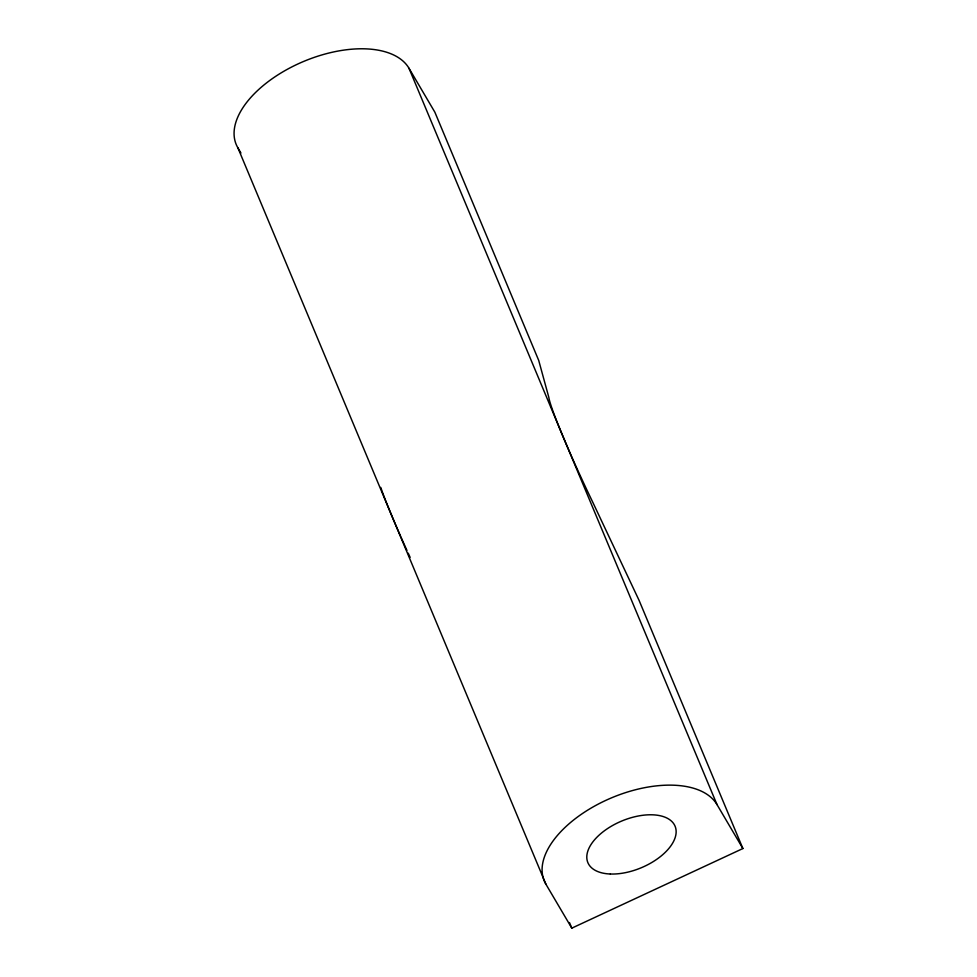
<?xml version="1.0" encoding="UTF-8"?>
<svg xmlns="http://www.w3.org/2000/svg" width="977" height="977" viewBox="0 0 977 977"><rect width="100%" height="100%" fill="white"/><g stroke="black" fill="none" stroke-linecap="round" stroke-linejoin="round"><path stroke-width="1.47" d="M571.801 928.15L742.886 848.537L639.043 600.293L592.355 501.372A94.537 5.85 65 0 1 548.793 397.236L538.718 360.44L434.863 112.184L408.984 68.256A94.537 50.657 -22.7 0 0 297.558 64.128A94.537 50.657 -22.7 0 0 237.9 147.869L545.911 884.222L571.801 928.15L569.457 922.544M408.984 68.256L717.008 804.608L742.886 848.537M237.9 147.869L240.94 153.035M545.911 884.222A94.537 50.657 -22.7 0 1 605.581 800.481A94.537 50.657 -22.7 0 1 717.008 804.608M410.132 557.354A94.537 5.85 65 0 1 408.215 553.165M406.933 550.369A94.537 5.85 65 0 1 401.352 537.936M400.765 536.593A94.537 5.85 65 0 1 380.737 487.389M610.369 874.012A47.262 25.329 -22.7 0 0 676.121 830.877A47.262 25.329 -22.7 0 0 607.889 828.349A47.262 25.329 -22.7 0 0 610.369 874.012"/></g></svg>
